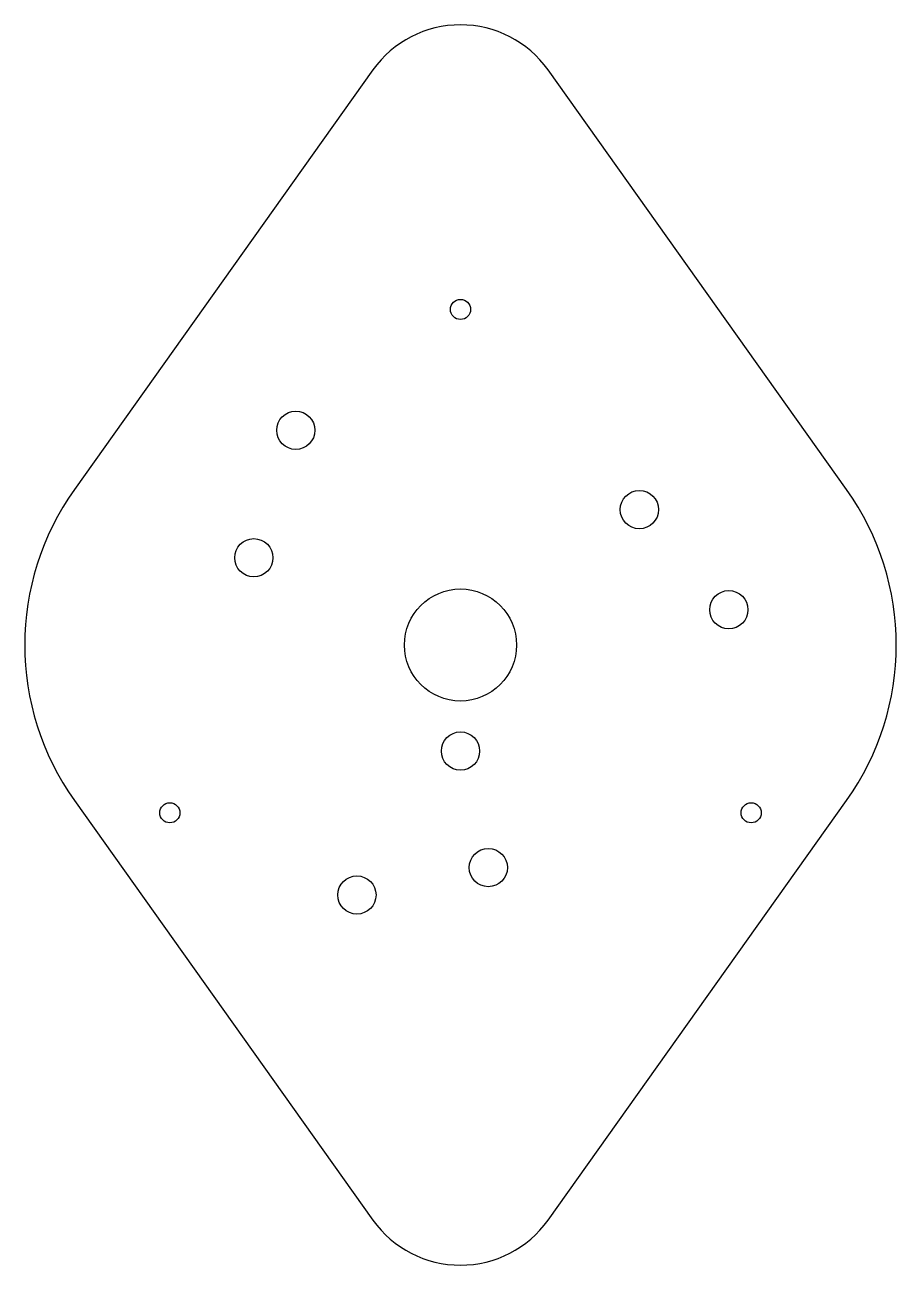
# Model space of a CAD drawing. Header units: millimetres. Extents: x -32.5 to 32.5, y -46.2 to 46.2.
import ezdxf

# ---------------------------------------------------------------- set-up
doc = ezdxf.new("R2010")
doc.units = ezdxf.units.MM

msp = doc.modelspace()

# ---------------------------------------------------------------- linework, layer by layer
msp.add_lwpolyline([(-6.518, -42.839, 0.51577), (6.518, -42.839), (28.75, -11.595, 0.319461), (28.75, 11.595), (6.518, 42.839, 0.51577), (-6.518, 42.839), (-28.75, 11.595, 0.319461), (-28.75, -11.595)], format="xyb", close=True)
for centre, radius in [((0, 25), 0.75), ((-12.268, 15.995), 1.425), ((13.324, 10.085), 1.425), ((-15.396, 6.497), 1.425), ((0, 0), 4.175), ((19.986, 2.627), 1.425), ((0, -7.9), 1.425), ((-21.651, -12.5), 0.75), ((21.651, -12.5), 0.75), ((2.071, -16.581), 1.425), ((-7.718, -18.622), 1.425)]:
    msp.add_circle(centre, radius)

doc.saveas('drawing.dxf')
